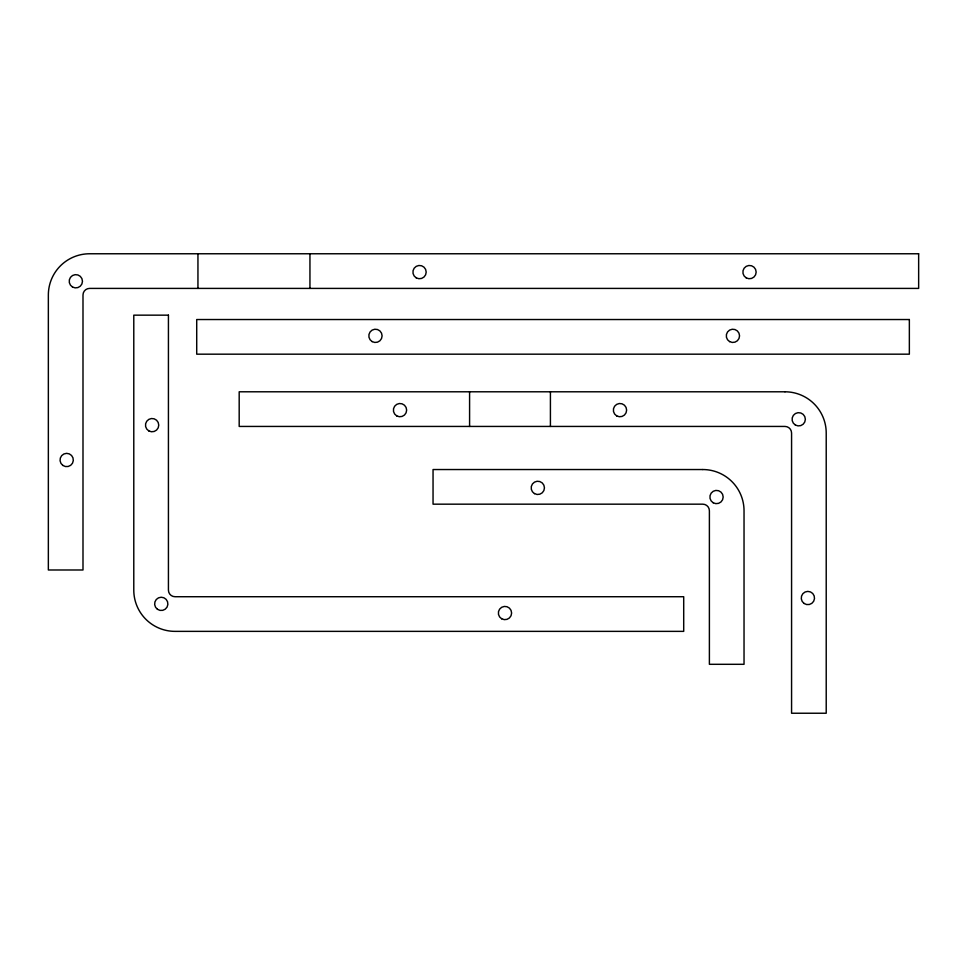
<?xml version="1.0" encoding="UTF-8"?>
<svg xmlns="http://www.w3.org/2000/svg" width="967" height="967" viewBox="0 0 967 967"><rect width="100%" height="100%" fill="white"/><g stroke="black" fill="none" stroke-linecap="round" stroke-linejoin="round"><path stroke-width="1.45" d="M550.416 391.792L550.416 426.435M469.587 391.792L469.587 426.435M309.948 253.765L309.948 288.408M197.945 253.765L197.945 288.408M918.65 253.765L89.593 253.765A41.255 41.255 0 0 0 48.35 295.02L48.35 569.986L82.993 569.986L82.993 295.02A6.6 6.6 0 0 1 89.593 288.408L918.65 288.408L918.65 253.765M168.427 315.157L133.784 315.157L133.784 590.124A41.243 41.243 0 0 0 175.015 631.366L683.705 631.366L683.705 596.724L175.015 596.724A6.6 6.6 0 0 1 168.427 590.124L168.427 315.157M909.355 319.533L196.712 319.533L196.712 354.176L909.355 354.176L909.355 319.533M784.974 391.792L239.187 391.792L239.187 426.435L784.974 426.435A6.612 6.612 0 0 1 791.574 433.035L791.574 713.235L826.217 713.235L826.217 433.035A41.255 41.255 0 0 0 784.974 391.792M702.791 469.539L433.047 469.539L433.047 504.17L702.791 504.17A6.6 6.6 0 0 1 709.391 510.781L709.391 664.305L744.034 664.305L744.034 510.781A41.243 41.243 0 0 0 702.791 469.539M746.198 277.855A6.636 6.636 0 0 0 756.158 272.102A6.636 6.636 0 0 0 746.198 266.348A6.636 6.636 0 0 0 746.198 277.855M416.233 277.855A6.636 6.636 0 0 0 426.193 272.102A6.636 6.636 0 0 0 416.233 266.348A6.636 6.636 0 0 0 416.233 277.855M62.855 465.429A6.636 6.636 0 0 0 73.299 460.594A6.636 6.636 0 0 0 63.895 453.97A6.636 6.636 0 0 0 62.855 465.429M72.513 287.018A6.636 6.636 0 0 0 82.473 281.264A6.636 6.636 0 0 0 72.513 275.522A6.636 6.636 0 0 0 72.513 287.018M148.797 430.895A6.636 6.636 0 0 0 158.757 425.142A6.636 6.636 0 0 0 148.797 419.388A6.636 6.636 0 0 0 148.797 430.895M501.668 618.783A6.636 6.636 0 0 0 511.616 613.042A6.636 6.636 0 0 0 501.668 607.288A6.636 6.636 0 0 0 501.668 618.783M157.44 609.295A6.636 6.636 0 0 0 167.871 604.472A6.636 6.636 0 0 0 158.479 597.848A6.636 6.636 0 0 0 157.44 609.295M372.138 341.593A6.636 6.636 0 0 0 382.098 335.851A6.636 6.636 0 0 0 372.138 330.098A6.636 6.636 0 0 0 372.138 341.593M729.601 341.593A6.636 6.636 0 0 0 739.55 335.851A6.636 6.636 0 0 0 729.601 330.098A6.636 6.636 0 0 0 729.601 341.593M804.061 603.444A6.636 6.636 0 0 0 814.492 598.609A6.636 6.636 0 0 0 805.1 591.997A6.636 6.636 0 0 0 804.061 603.444M616.668 415.87A6.636 6.636 0 0 0 626.628 410.117A6.636 6.636 0 0 0 616.668 404.375A6.636 6.636 0 0 0 616.668 415.87M396.7 415.87A6.636 6.636 0 0 0 406.648 410.117A6.636 6.636 0 0 0 396.7 404.375A6.636 6.636 0 0 0 396.7 415.87M795.394 425.033A6.636 6.636 0 0 0 805.354 419.291A6.636 6.636 0 0 0 795.394 413.538A6.636 6.636 0 0 0 795.394 425.033M534.485 493.617A6.636 6.636 0 0 0 544.445 487.864A6.636 6.636 0 0 0 534.485 482.122A6.636 6.636 0 0 0 534.485 493.617M713.211 502.78A6.636 6.636 0 0 0 723.171 497.038A6.636 6.636 0 0 0 713.211 491.284A6.636 6.636 0 0 0 713.211 502.78"/></g></svg>
